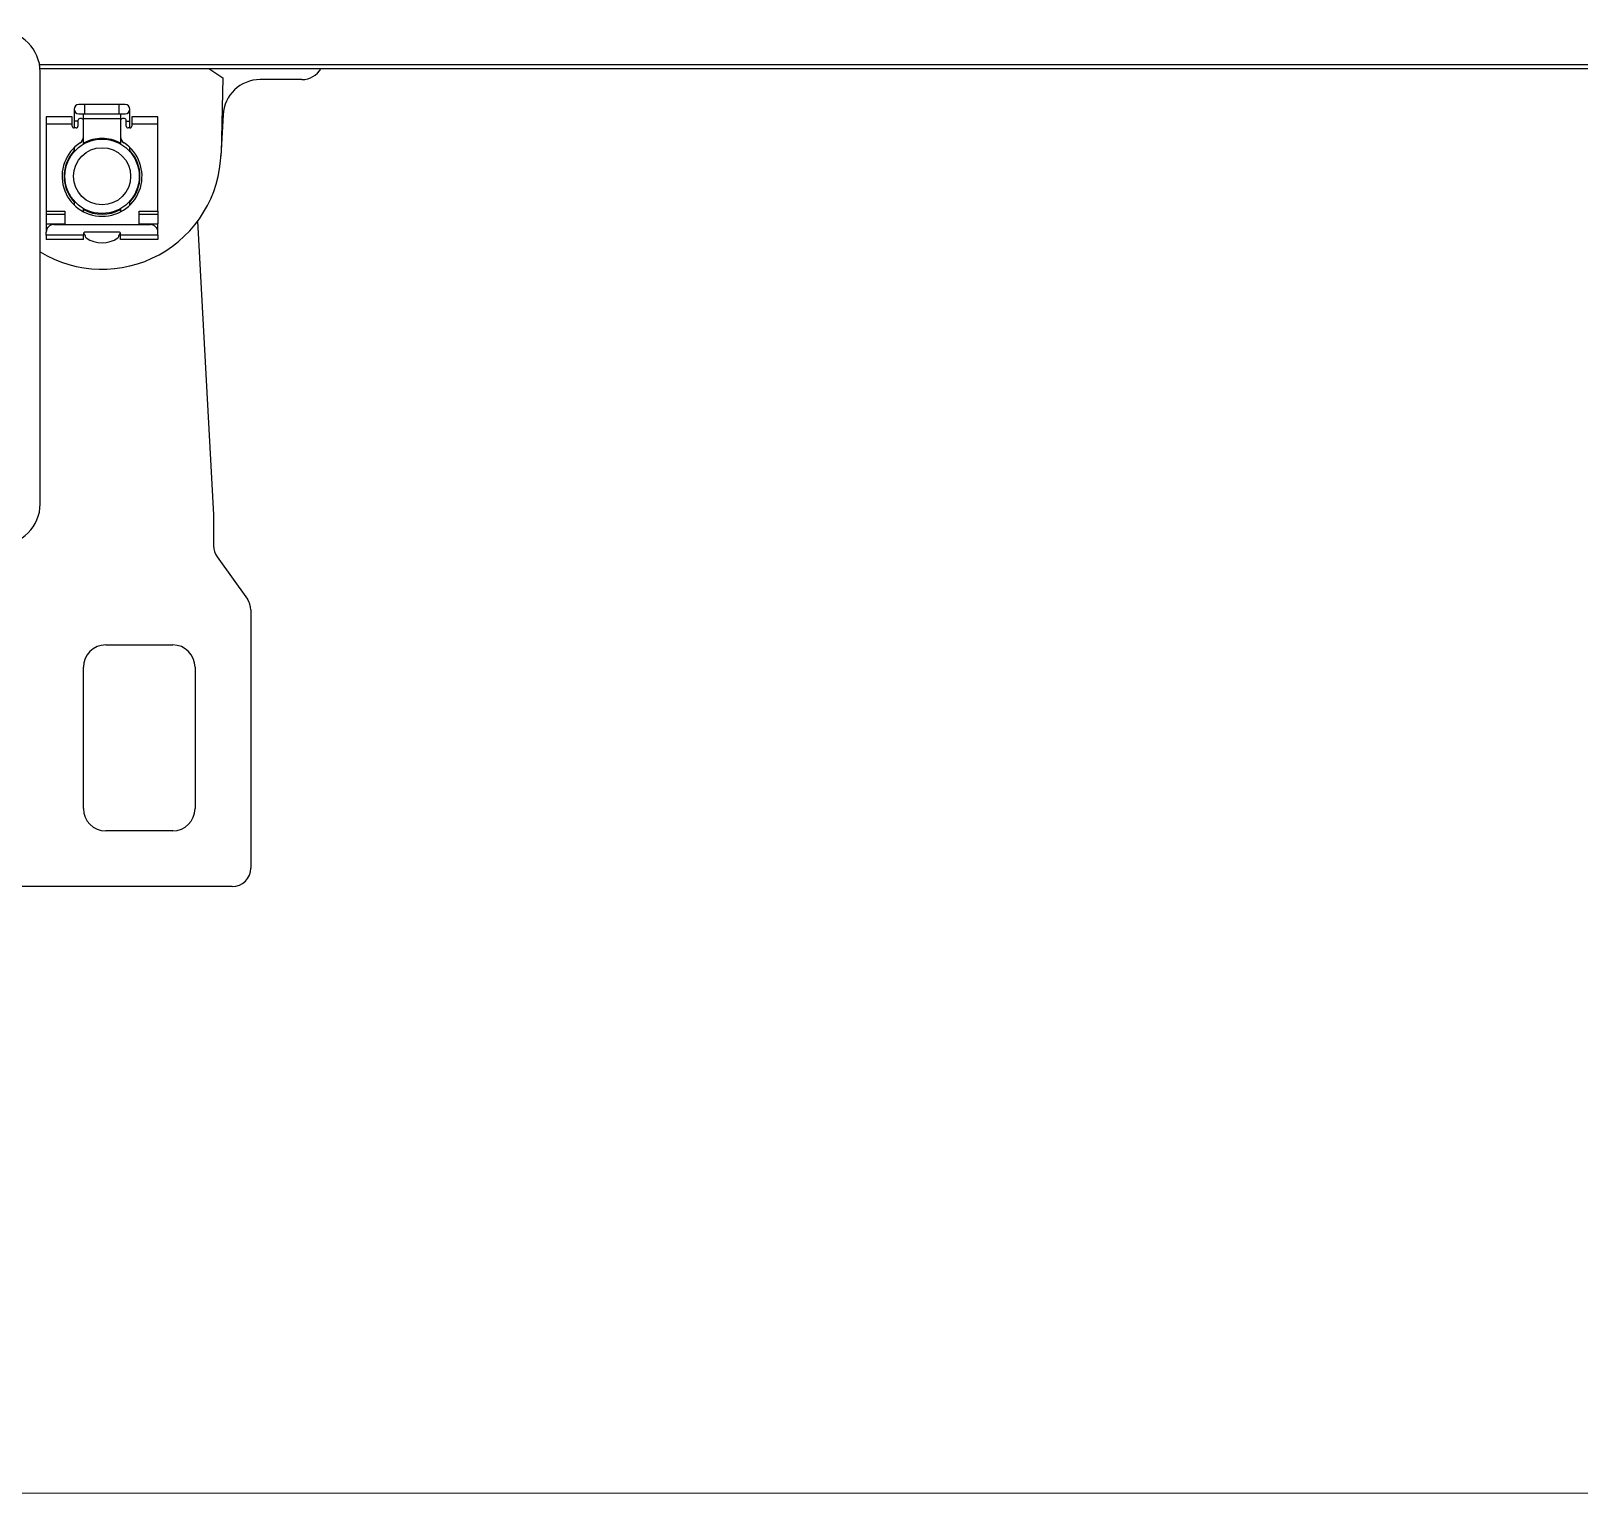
# Model space of a CAD drawing. Header units: centimetres. Extents: x 470464 to 524273, y 49611 to 59074.
# Drawn here: x 508692.5 to 508734.12, y 50530.11 to 50569.42 of the extents above; entities that cross this region are included whole.
import ezdxf

# ---------------------------------------------------------------- set-up
doc = ezdxf.new("R2010")
doc.units = ezdxf.units.CM
doc.header["$MEASUREMENT"] = 0
doc.layers.add('A-ANNO-REVC-01', color=1, linetype='Continuous', lineweight=15, true_color=0xff0000, plot=False)
doc.layers.add('vinç', color=7, linetype='Continuous')
doc.styles.add('BARIŞ BABUR-3', font='arial.ttf')
doc.dimstyles.new('AAA_A4 BVS STANDART', dxfattribs={"dimscale": 12, "dimtxt": 1.8, "dimasz": 1.6, "dimexe": 0.18, "dimexo": 0.0625, "dimgap": 0.09, "dimtad": 1, "dimtoh": 1, "dimdec": 0, "dimzin": 9, "dimdsep": 46, "dimtxsty": 'BARIŞ BABUR-3', "dimcen": 0.09, "dimclrd": 1, "dimclre": 1, "dimclrt": 2, "dimadec": 0, "dimazin": 0, "dimtfac": 1, "dimtdec": 0, "dimtofl": 0, "dimtmove": 0, "dimatfit": 3, "dimfxl": 1, "dimtolj": 1, "dimtzin": 0, "dimlwd": 9, "dimlwe": 9, "dimarcsym": 0})

# ---------------------------------------------------------------- blocks, each defined once
blk = doc.blocks.new('*D119')
at = {"layer": 'A-ANNO-REVC-01', "color": 1, "lineweight": 9, "transparency": 16777216}
for p, q in [((428675.918, 68750.159), (428850, 68750.159)), ((428848.56, 68330.963), (428848.56, 68737.359)), ((428801.6, 68318.163), (428850, 68318.163))]:
    blk.add_line(p, q, dxfattribs=at)
at = {"layer": 'A-ANNO-REVC-01', "color": 1, "transparency": 16777216}
for points in [[(428846.427, 68737.359), (428850.694, 68737.359), (428848.56, 68750.159)], [(428846.427, 68330.963), (428850.694, 68330.963), (428848.56, 68318.163)]]:
    blk.add_solid(points, dxfattribs=at)
at = {"layer": 'Defpoints', "color": 0, "transparency": 16777216}
for p in [(428675.418, 68750.159), (428848.56, 68750.159), (428801.1, 68318.163)]:
    blk.add_point(p, dxfattribs=at)
at = {"layer": 'A-ANNO-REVC-01', "color": 2, "transparency": 16777216, "insert": (428840.39, 68542.782), "char_height": 14.4, "attachment_point": 5, "rotation": 90, "style": 'BARIŞ BABUR-3'}
blk.add_mtext('\\A1;KANCA ALTI: 432', dxfattribs=at)
blk = doc.blocks.new('dytjtyjtydhrshtjy')
at = {"color": 2, "linetype": 'Continuous', "lineweight": 25}
for p, q in [((427789.413, 68758.565), (427597.737, 68758.565)), ((427597.75, 68758.463), (427789.413, 68758.463)), ((427597.754, 68746.757), (427597.754, 68758.372)), ((427602.289, 68758.463), (427602.668, 68758.214)), ((427602.668, 68758.214), (427602.617, 68756.183)), ((427604.792, 68758.164), (427603.669, 68758.164)), ((427598.956, 68757.494), (427598.793, 68757.494)), ((427598.956, 68757.369), (427598.956, 68757.494)), ((427599.881, 68757.494), (427598.956, 68757.494)), ((427599.881, 68757.244), (427599.881, 68757.494)), ((427600.043, 68757.494), (427599.881, 68757.494)), ((427597.918, 68757.162), (427597.918, 68756.967)), ((427598.618, 68757.162), (427597.918, 68757.162)), ((427598.618, 68756.967), (427598.618, 68757.162)), ((427598.668, 68757.369), (427598.668, 68757.044)), ((427598.768, 68757.044), (427598.668, 68757.044)), ((427598.668, 68757.044), (427598.668, 68756.864)), ((427598.768, 68757.064), (427598.768, 68756.914)), ((427598.793, 68757.244), (427598.956, 68757.244)), ((427598.868, 68757.114), (427598.818, 68757.114)), ((427598.918, 68757.064), (427598.918, 68757.244)), ((427598.918, 68757.114), (427599.918, 68757.114)), ((427598.918, 68756.629), (427598.918, 68757.064)), ((427598.956, 68757.244), (427598.956, 68757.369)), ((427598.956, 68757.244), (427599.881, 68757.244)), ((427599.881, 68757.244), (427600.043, 68757.244)), ((427599.918, 68757.244), (427599.918, 68757.064)), ((427599.918, 68757.064), (427599.918, 68756.629)), ((427600.018, 68757.114), (427599.968, 68757.114)), ((427600.068, 68756.914), (427600.068, 68757.064)), ((427600.068, 68757.044), (427600.168, 68757.044)), ((427600.168, 68757.044), (427600.168, 68757.369)), ((427600.168, 68756.864), (427600.168, 68757.044)), ((427600.218, 68757.162), (427600.218, 68756.967)), ((427600.918, 68757.162), (427600.218, 68757.162)), ((427600.918, 68756.967), (427600.918, 68757.162)), ((427602.67, 68757.214), (427602.614, 68756.102)), ((427598.618, 68756.967), (427597.918, 68756.967)), ((427597.918, 68756.967), (427597.918, 68754.623)), ((427598.618, 68756.914), (427598.618, 68756.967)), ((427598.718, 68756.864), (427598.668, 68756.864)), ((427598.918, 68756.43), (427598.918, 68756.629)), ((427599.918, 68756.629), (427599.918, 68756.43)), ((427600.168, 68756.864), (427600.118, 68756.864)), ((427600.218, 68756.967), (427600.218, 68756.914)), ((427600.918, 68756.967), (427600.218, 68756.967)), ((427600.918, 68754.623), (427600.918, 68756.967)), ((427598.668, 68756.334), (427598.668, 68756.225)), ((427600.168, 68756.225), (427600.168, 68756.334)), ((427598.668, 68754.902), (427598.668, 68754.794)), ((427600.168, 68754.794), (427600.168, 68754.902)), ((427597.918, 68754.623), (427598.418, 68754.623)), ((427597.918, 68754.623), (427597.918, 68754.539)), ((427598.418, 68754.539), (427597.918, 68754.539)), ((427597.918, 68754.539), (427597.918, 68754.284)), ((427598.418, 68754.623), (427598.418, 68754.264)), ((427598.918, 68754.612), (427598.918, 68754.698)), ((427599.918, 68754.698), (427599.918, 68754.612)), ((427600.418, 68754.623), (427600.918, 68754.623)), ((427600.418, 68754.264), (427600.418, 68754.623)), ((427600.918, 68754.539), (427600.418, 68754.539)), ((427600.918, 68754.623), (427600.918, 68754.539)), ((427600.918, 68754.539), (427600.918, 68754.284)), ((427597.918, 68754.284), (427598.418, 68754.284)), ((427597.918, 68754.284), (427597.918, 68754.174)), ((427597.918, 68754.174), (427597.918, 68754.064)), ((427597.951, 68754.174), (427597.918, 68754.174)), ((427597.918, 68753.984), (427597.918, 68754.064)), ((427598.118, 68754.264), (427600.718, 68754.264)), ((427599.868, 68754.064), (427598.968, 68754.064)), ((427600.418, 68754.284), (427600.918, 68754.284)), ((427600.918, 68754.174), (427600.885, 68754.174)), ((427600.918, 68754.174), (427600.918, 68754.284)), ((427600.918, 68754.064), (427600.918, 68754.174)), ((427600.918, 68753.984), (427600.918, 68754.064)), ((427601.988, 68754.357), (427602.418, 68746.464)), ((427598.918, 68753.984), (427597.918, 68753.984)), ((427597.918, 68753.984), (427597.918, 68753.864)), ((427598.918, 68753.864), (427597.918, 68753.864)), ((427598.918, 68754.014), (427598.918, 68753.984)), ((427598.918, 68753.864), (427598.918, 68753.984)), ((427598.968, 68753.974), (427598.968, 68753.949)), ((427599.868, 68753.949), (427599.868, 68753.974)), ((427599.918, 68753.984), (427599.918, 68754.014)), ((427600.918, 68753.984), (427599.918, 68753.984)), ((427599.918, 68753.864), (427599.918, 68753.984)), ((427600.918, 68753.864), (427599.918, 68753.864)), ((427600.918, 68753.984), (427600.918, 68753.864)), ((427602.418, 68746.464), (427602.418, 68745.624)), ((427602.511, 68745.333), (427603.325, 68744.194)), ((427603.418, 68743.904), (427603.418, 68736.964)), ((427599.518, 68742.964), (427601.318, 68742.964)), ((427598.918, 68738.564), (427598.918, 68742.364)), ((427601.918, 68742.364), (427601.918, 68738.564)), ((427601.318, 68737.964), (427599.518, 68737.964)), ((427602.918, 68736.464), (427596.918, 68736.464))]:
    blk.add_line(p, q, dxfattribs=at)
for radius in [1, 0.769]:
    blk.add_circle((427599.418, 68755.564), radius, dxfattribs=at)
for centre, radius, start, end in [((427596.654, 68758.372), 1.1, 0, 90), ((427604.792, 68758.75), 0.586, 270, 330.7424), ((427603.669, 68757.164), 1, 90, 177.1098), ((427598.793, 68757.369), 0.125, 90, 270), ((427600.043, 68757.369), 0.125, 0, 90), ((427598.818, 68757.064), 0.05, 90, 180), ((427598.868, 68757.064), 0.05, 0, 90), ((427599.968, 68757.064), 0.05, 90, 180), ((427600.018, 68757.064), 0.05, 0, 90), ((427600.043, 68757.369), 0.125, 270, 0), ((427598.668, 68756.914), 0.05, 180, 270), ((427598.718, 68756.914), 0.05, 270, 0), ((427598.718, 68756.629), 0.2, 303.2998, 0), ((427599.418, 68755.564), 1.02, 90, 119.3535), ((427599.418, 68755.564), 1.02, 60.6465, 90), ((427600.118, 68756.629), 0.2, 180, 236.7002), ((427600.118, 68756.914), 0.05, 180, 270), ((427600.168, 68756.914), 0.05, 270, 0), ((427599.418, 68756.264), 3.2, 238.6677, 358.5608), ((427599.418, 68755.564), 1.075, 123.2998, 56.7002), ((427599.418, 68755.564), 1.02, 137.3321, 222.6679), ((427599.418, 68755.564), 1.02, 317.3321, 42.6679), ((427599.418, 68755.564), 1.02, 240.6465, 299.3535), ((427598.118, 68754.064), 0.2, 90, 180), ((427598.968, 68754.014), 0.05, 90, 180), ((427599.868, 68754.014), 0.05, 0, 90), ((427600.718, 68754.064), 0.2, 0, 90), ((427598.918, 68753.974), 0.05, 0, 88.8447), ((427599.018, 68753.949), 0.05, 180, 235.1501), ((427599.418, 68754.524), 0.75, 235.1501, 304.8499), ((427599.818, 68753.949), 0.05, 304.8499, 0), ((427599.918, 68753.974), 0.05, 91.1553, 180), ((427596.654, 68746.757), 1.1, 270, 0), ((427602.918, 68745.624), 0.5, 180, 215.5377), ((427602.918, 68743.904), 0.5, 0, 35.5377), ((427599.518, 68742.364), 0.6, 90, 180), ((427601.318, 68742.364), 0.6, 0, 90), ((427599.518, 68738.564), 0.6, 180, 270), ((427601.318, 68738.564), 0.6, 270, 0), ((427602.918, 68736.964), 0.5, 270, 0)]:
    blk.add_arc(centre, radius, start, end, dxfattribs=at)
blk = doc.blocks.new('EAWREWFWEFWEGWR')
at = {"layer": 'vinç', "color": 0}
blk.add_blockref('dytjtyjtydhrshtjy', (1111, 30), dxfattribs=at)
at = {"layer": 'A-ANNO-REVC-01', "color": 6}
dim = blk.add_linear_dim(base=(428848.56, 68750.159), p1=(428801.1, 68318.163), p2=(428675.418, 68750.159), angle=90, text='KANCA ALTI: <>', dimstyle='AAA_A4 BVS STANDART', override={"dimscale": 8}, dxfattribs=at)
dim.commit()
dim.dimension.update_dxf_attribs({"geometry": '*D119', "text_midpoint": (428848.56, 68542.782), "dimtype": 128})

msp = doc.modelspace()

# ---------------------------------------------------------------- block references
at = {"layer": 'vinç', "color": 0}
msp.add_blockref('EAWREWFWEFWEGWR', (79983.993, -18220.054), dxfattribs=at)

doc.saveas('drawing.dxf')
